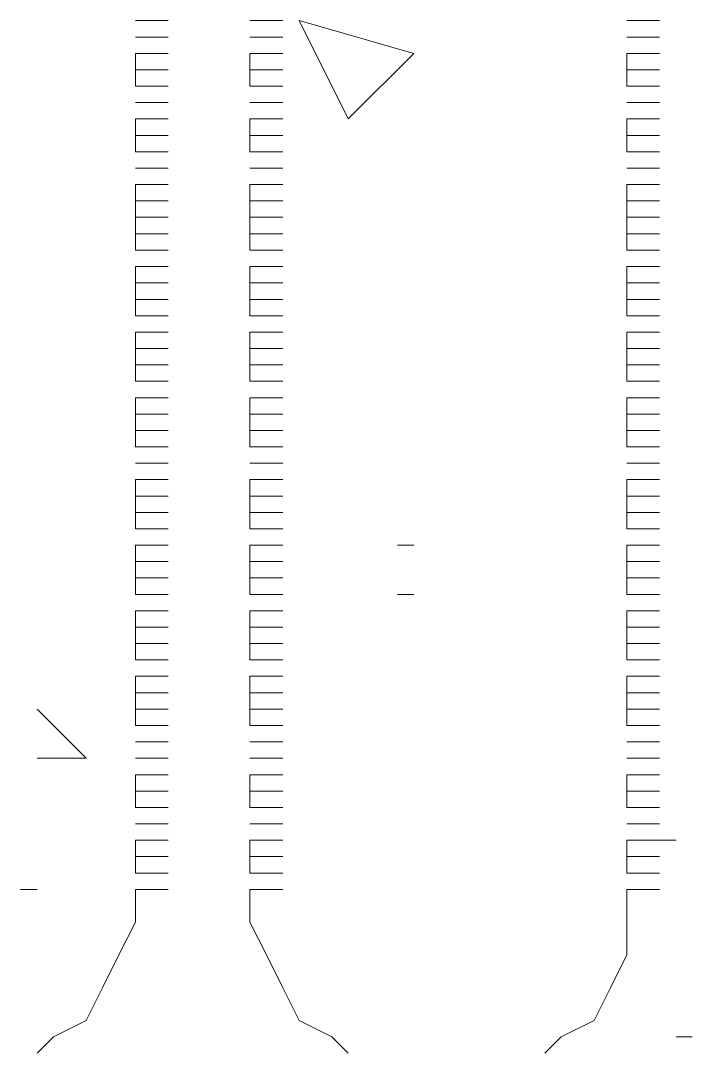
# Model space of a CAD drawing. Header units: inches. Extents: x 0.2 to 10.8, y 0.5 to 8.
# Drawn here: x 9.22 to 9.2883, y 4.5217 to 4.6267 of the extents above; entities that cross this region are included whole.
import ezdxf

# ---------------------------------------------------------------- set-up
doc = ezdxf.new("R2010")
doc.units = ezdxf.units.IN
doc.header["$MEASUREMENT"] = 0
doc.layers.add('PDF_Geometry', color=7, linetype='Continuous')

msp = doc.modelspace()

# ---------------------------------------------------------------- linework, layer by layer
at = {"layer": 'PDF_Geometry', "lineweight": 9}
for points in [[(9.23167, 4.62667), (9.23333, 4.62667)], [(9.23167, 4.62667), (9.23333, 4.62667)], [(9.23167, 4.62667), (9.23333, 4.62667)], [(9.23333, 4.62667), (9.235, 4.62667)], [(9.23333, 4.62667), (9.235, 4.62667)], [(9.23333, 4.62667), (9.235, 4.62667)], [(9.24333, 4.62667), (9.245, 4.62667)], [(9.24333, 4.62667), (9.245, 4.62667)], [(9.24333, 4.62667), (9.245, 4.62667)], [(9.245, 4.62667), (9.24667, 4.62667)], [(9.245, 4.62667), (9.24667, 4.62667)], [(9.245, 4.62667), (9.24667, 4.62667)], [(9.28167, 4.62667), (9.28333, 4.62667)], [(9.28167, 4.62667), (9.28333, 4.62667)], [(9.28167, 4.62667), (9.28333, 4.62667)], [(9.28333, 4.62667), (9.285, 4.62667)], [(9.28333, 4.62667), (9.285, 4.62667)], [(9.28333, 4.62667), (9.285, 4.62667)], [(9.23167, 4.625), (9.23333, 4.625)], [(9.23167, 4.625), (9.23333, 4.625)], [(9.23167, 4.625), (9.23333, 4.625)], [(9.23333, 4.625), (9.235, 4.625)], [(9.23333, 4.625), (9.235, 4.625)], [(9.23333, 4.625), (9.235, 4.625)], [(9.24333, 4.625), (9.245, 4.625)], [(9.24333, 4.625), (9.245, 4.625)], [(9.24333, 4.625), (9.245, 4.625)], [(9.245, 4.625), (9.24667, 4.625)], [(9.245, 4.625), (9.24667, 4.625)], [(9.245, 4.625), (9.24667, 4.625)], [(9.28167, 4.625), (9.28333, 4.625)], [(9.28167, 4.625), (9.28333, 4.625)], [(9.28167, 4.625), (9.28333, 4.625)], [(9.28333, 4.625), (9.285, 4.625)], [(9.28333, 4.625), (9.285, 4.625)], [(9.28333, 4.625), (9.285, 4.625)], [(9.23167, 4.62333), (9.23333, 4.62333)], [(9.23167, 4.62333), (9.23167, 4.62167)], [(9.23167, 4.62333), (9.23333, 4.62333)], [(9.23333, 4.62333), (9.235, 4.62333)], [(9.23333, 4.62333), (9.235, 4.62333)], [(9.24333, 4.62333), (9.245, 4.62333)], [(9.24333, 4.62333), (9.24333, 4.62167)], [(9.24333, 4.62333), (9.245, 4.62333)], [(9.245, 4.62333), (9.24667, 4.62333)], [(9.245, 4.62333), (9.24667, 4.62333)], [(9.28167, 4.62333), (9.28333, 4.62333)], [(9.28167, 4.62333), (9.28167, 4.62167)], [(9.28167, 4.62333), (9.28333, 4.62333)], [(9.28333, 4.62333), (9.285, 4.62333)], [(9.28333, 4.62333), (9.285, 4.62333)], [(9.23167, 4.62167), (9.23333, 4.62167)], [(9.23167, 4.62167), (9.23167, 4.62)], [(9.23167, 4.62167), (9.23333, 4.62167)], [(9.23333, 4.62167), (9.235, 4.62167)], [(9.23333, 4.62167), (9.235, 4.62167)], [(9.24333, 4.62167), (9.245, 4.62167)], [(9.24333, 4.62167), (9.24333, 4.62)], [(9.24333, 4.62167), (9.245, 4.62167)], [(9.245, 4.62167), (9.24667, 4.62167)], [(9.245, 4.62167), (9.24667, 4.62167)], [(9.28167, 4.62167), (9.28333, 4.62167)], [(9.28167, 4.62167), (9.28167, 4.62)], [(9.28167, 4.62167), (9.28333, 4.62167)], [(9.28333, 4.62167), (9.285, 4.62167)], [(9.28333, 4.62167), (9.285, 4.62167)], [(9.23167, 4.62), (9.23333, 4.62)], [(9.23167, 4.62), (9.23333, 4.62)], [(9.23167, 4.62), (9.23333, 4.62)], [(9.23333, 4.62), (9.235, 4.62)], [(9.23333, 4.62), (9.235, 4.62)], [(9.23333, 4.62), (9.235, 4.62)], [(9.24333, 4.62), (9.245, 4.62)], [(9.24333, 4.62), (9.245, 4.62)], [(9.24333, 4.62), (9.245, 4.62)], [(9.245, 4.62), (9.24667, 4.62)], [(9.245, 4.62), (9.24667, 4.62)], [(9.245, 4.62), (9.24667, 4.62)], [(9.28167, 4.62), (9.28333, 4.62)], [(9.28167, 4.62), (9.28333, 4.62)], [(9.28167, 4.62), (9.28333, 4.62)], [(9.28333, 4.62), (9.285, 4.62)], [(9.28333, 4.62), (9.285, 4.62)], [(9.28333, 4.62), (9.285, 4.62)], [(9.23167, 4.61833), (9.23333, 4.61833)], [(9.23167, 4.61833), (9.23333, 4.61833)], [(9.23167, 4.61833), (9.23333, 4.61833)], [(9.23333, 4.61833), (9.235, 4.61833)], [(9.23333, 4.61833), (9.235, 4.61833)], [(9.23333, 4.61833), (9.235, 4.61833)], [(9.24333, 4.61833), (9.245, 4.61833)], [(9.24333, 4.61833), (9.245, 4.61833)], [(9.24333, 4.61833), (9.245, 4.61833)], [(9.245, 4.61833), (9.24667, 4.61833)], [(9.245, 4.61833), (9.24667, 4.61833)], [(9.245, 4.61833), (9.24667, 4.61833)], [(9.28167, 4.61833), (9.28333, 4.61833)], [(9.28167, 4.61833), (9.28333, 4.61833)], [(9.28167, 4.61833), (9.28333, 4.61833)], [(9.28333, 4.61833), (9.285, 4.61833)], [(9.28333, 4.61833), (9.285, 4.61833)], [(9.28333, 4.61833), (9.285, 4.61833)], [(9.23167, 4.61667), (9.23333, 4.61667)], [(9.23167, 4.61667), (9.23167, 4.615)], [(9.23167, 4.61667), (9.23333, 4.61667)], [(9.23333, 4.61667), (9.235, 4.61667)], [(9.23333, 4.61667), (9.235, 4.61667)], [(9.24333, 4.61667), (9.245, 4.61667)], [(9.24333, 4.61667), (9.24333, 4.615)], [(9.24333, 4.61667), (9.245, 4.61667)], [(9.245, 4.61667), (9.24667, 4.61667)], [(9.245, 4.61667), (9.24667, 4.61667)], [(9.28167, 4.61667), (9.28333, 4.61667)], [(9.28167, 4.61667), (9.28167, 4.615)], [(9.28167, 4.61667), (9.28333, 4.61667)], [(9.28333, 4.61667), (9.285, 4.61667)], [(9.28333, 4.61667), (9.285, 4.61667)], [(9.23167, 4.615), (9.23333, 4.615)], [(9.23167, 4.615), (9.23167, 4.61333)], [(9.23167, 4.615), (9.23333, 4.615)], [(9.23333, 4.615), (9.235, 4.615)], [(9.23333, 4.615), (9.235, 4.615)], [(9.24333, 4.615), (9.245, 4.615)], [(9.24333, 4.615), (9.24333, 4.61333)], [(9.24333, 4.615), (9.245, 4.615)], [(9.245, 4.615), (9.24667, 4.615)], [(9.245, 4.615), (9.24667, 4.615)], [(9.28167, 4.615), (9.28333, 4.615)], [(9.28167, 4.615), (9.28167, 4.61333)], [(9.28167, 4.615), (9.28333, 4.615)], [(9.28333, 4.615), (9.285, 4.615)], [(9.28333, 4.615), (9.285, 4.615)], [(9.23167, 4.61333), (9.23333, 4.61333)], [(9.23167, 4.61333), (9.23333, 4.61333)], [(9.23167, 4.61333), (9.23333, 4.61333)], [(9.23333, 4.61333), (9.235, 4.61333)], [(9.23333, 4.61333), (9.235, 4.61333)], [(9.23333, 4.61333), (9.235, 4.61333)], [(9.24333, 4.61333), (9.245, 4.61333)], [(9.24333, 4.61333), (9.245, 4.61333)], [(9.24333, 4.61333), (9.245, 4.61333)], [(9.245, 4.61333), (9.24667, 4.61333)], [(9.245, 4.61333), (9.24667, 4.61333)], [(9.245, 4.61333), (9.24667, 4.61333)], [(9.28167, 4.61333), (9.28333, 4.61333)], [(9.28167, 4.61333), (9.28333, 4.61333)], [(9.28167, 4.61333), (9.28333, 4.61333)], [(9.28333, 4.61333), (9.285, 4.61333)], [(9.28333, 4.61333), (9.285, 4.61333)], [(9.28333, 4.61333), (9.285, 4.61333)], [(9.23167, 4.61167), (9.23333, 4.61167)], [(9.23167, 4.61167), (9.23333, 4.61167)], [(9.23167, 4.61167), (9.23333, 4.61167)], [(9.23333, 4.61167), (9.235, 4.61167)], [(9.23333, 4.61167), (9.235, 4.61167)], [(9.23333, 4.61167), (9.235, 4.61167)], [(9.24333, 4.61167), (9.245, 4.61167)], [(9.24333, 4.61167), (9.245, 4.61167)], [(9.24333, 4.61167), (9.245, 4.61167)], [(9.245, 4.61167), (9.24667, 4.61167)], [(9.245, 4.61167), (9.24667, 4.61167)], [(9.245, 4.61167), (9.24667, 4.61167)], [(9.28167, 4.61167), (9.28333, 4.61167)], [(9.28167, 4.61167), (9.28333, 4.61167)], [(9.28167, 4.61167), (9.28333, 4.61167)], [(9.28333, 4.61167), (9.285, 4.61167)], [(9.28333, 4.61167), (9.285, 4.61167)], [(9.28333, 4.61167), (9.285, 4.61167)], [(9.23167, 4.61), (9.23333, 4.61)], [(9.23167, 4.61), (9.23167, 4.60833)], [(9.23167, 4.61), (9.23333, 4.61)], [(9.23333, 4.61), (9.235, 4.61)], [(9.23333, 4.61), (9.235, 4.61)], [(9.24333, 4.61), (9.245, 4.61)], [(9.24333, 4.61), (9.24333, 4.60833)], [(9.24333, 4.61), (9.245, 4.61)], [(9.245, 4.61), (9.24667, 4.61)], [(9.245, 4.61), (9.24667, 4.61)], [(9.28167, 4.61), (9.28333, 4.61)], [(9.28167, 4.61), (9.28167, 4.60833)], [(9.28167, 4.61), (9.28333, 4.61)], [(9.28333, 4.61), (9.285, 4.61)], [(9.28333, 4.61), (9.285, 4.61)], [(9.23167, 4.60833), (9.23333, 4.60833)], [(9.23167, 4.60833), (9.23167, 4.60667)], [(9.23167, 4.60833), (9.23333, 4.60833)], [(9.23333, 4.60833), (9.235, 4.60833)], [(9.23333, 4.60833), (9.235, 4.60833)], [(9.24333, 4.60833), (9.245, 4.60833)], [(9.24333, 4.60833), (9.24333, 4.60667)], [(9.24333, 4.60833), (9.245, 4.60833)], [(9.245, 4.60833), (9.24667, 4.60833)], [(9.245, 4.60833), (9.24667, 4.60833)], [(9.28167, 4.60833), (9.28333, 4.60833)], [(9.28167, 4.60833), (9.28167, 4.60667)], [(9.28167, 4.60833), (9.28333, 4.60833)], [(9.28333, 4.60833), (9.285, 4.60833)], [(9.28333, 4.60833), (9.285, 4.60833)], [(9.23167, 4.60667), (9.23333, 4.60667)], [(9.23167, 4.60667), (9.23167, 4.605)], [(9.23167, 4.60667), (9.23333, 4.60667)], [(9.23333, 4.60667), (9.235, 4.60667)], [(9.23333, 4.60667), (9.235, 4.60667)], [(9.24333, 4.60667), (9.245, 4.60667)], [(9.24333, 4.60667), (9.24333, 4.605)], [(9.24333, 4.60667), (9.245, 4.60667)], [(9.245, 4.60667), (9.24667, 4.60667)], [(9.245, 4.60667), (9.24667, 4.60667)], [(9.28167, 4.60667), (9.28333, 4.60667)], [(9.28167, 4.60667), (9.28167, 4.605)], [(9.28167, 4.60667), (9.28333, 4.60667)], [(9.28333, 4.60667), (9.285, 4.60667)], [(9.28333, 4.60667), (9.285, 4.60667)], [(9.23167, 4.605), (9.23333, 4.605)], [(9.23167, 4.605), (9.23167, 4.60333)], [(9.23167, 4.605), (9.23333, 4.605)], [(9.23333, 4.605), (9.235, 4.605)], [(9.23333, 4.605), (9.235, 4.605)], [(9.24333, 4.605), (9.245, 4.605)], [(9.24333, 4.605), (9.24333, 4.60333)], [(9.24333, 4.605), (9.245, 4.605)], [(9.245, 4.605), (9.24667, 4.605)], [(9.245, 4.605), (9.24667, 4.605)], [(9.28167, 4.605), (9.28333, 4.605)], [(9.28167, 4.605), (9.28167, 4.60333)], [(9.28167, 4.605), (9.28333, 4.605)], [(9.28333, 4.605), (9.285, 4.605)], [(9.28333, 4.605), (9.285, 4.605)], [(9.23167, 4.60333), (9.23333, 4.60333)], [(9.23167, 4.60333), (9.23333, 4.60333)], [(9.23333, 4.60333), (9.235, 4.60333)], [(9.23333, 4.60333), (9.235, 4.60333)], [(9.24333, 4.60333), (9.245, 4.60333)], [(9.24333, 4.60333), (9.245, 4.60333)], [(9.245, 4.60333), (9.24667, 4.60333)], [(9.245, 4.60333), (9.24667, 4.60333)], [(9.28167, 4.60333), (9.28333, 4.60333)], [(9.28167, 4.60333), (9.28333, 4.60333)], [(9.28333, 4.60333), (9.285, 4.60333)], [(9.28333, 4.60333), (9.285, 4.60333)], [(9.23167, 4.60167), (9.23333, 4.60167)], [(9.23167, 4.60167), (9.23167, 4.6)], [(9.23167, 4.60167), (9.23333, 4.60167)], [(9.23333, 4.60167), (9.235, 4.60167)], [(9.23333, 4.60167), (9.235, 4.60167)], [(9.24333, 4.60167), (9.245, 4.60167)], [(9.24333, 4.60167), (9.24333, 4.6)], [(9.24333, 4.60167), (9.245, 4.60167)], [(9.245, 4.60167), (9.24667, 4.60167)], [(9.245, 4.60167), (9.24667, 4.60167)], [(9.28167, 4.60167), (9.28333, 4.60167)], [(9.28167, 4.60167), (9.28167, 4.6)], [(9.28167, 4.60167), (9.28333, 4.60167)], [(9.28333, 4.60167), (9.285, 4.60167)], [(9.28333, 4.60167), (9.285, 4.60167)], [(9.23167, 4.6), (9.23333, 4.6)], [(9.23167, 4.6), (9.23167, 4.59833)], [(9.23167, 4.6), (9.23333, 4.6)], [(9.23333, 4.6), (9.235, 4.6)], [(9.23333, 4.6), (9.235, 4.6)], [(9.24333, 4.6), (9.245, 4.6)], [(9.24333, 4.6), (9.24333, 4.59833)], [(9.24333, 4.6), (9.245, 4.6)], [(9.245, 4.6), (9.24667, 4.6)], [(9.245, 4.6), (9.24667, 4.6)], [(9.28167, 4.6), (9.28333, 4.6)], [(9.28167, 4.6), (9.28167, 4.59833)], [(9.28167, 4.6), (9.28333, 4.6)], [(9.28333, 4.6), (9.285, 4.6)], [(9.28333, 4.6), (9.285, 4.6)], [(9.23167, 4.59833), (9.23333, 4.59833)], [(9.23167, 4.59833), (9.23167, 4.59667)], [(9.23167, 4.59833), (9.23333, 4.59833)], [(9.23333, 4.59833), (9.235, 4.59833)], [(9.23333, 4.59833), (9.235, 4.59833)], [(9.24333, 4.59833), (9.245, 4.59833)], [(9.24333, 4.59833), (9.24333, 4.59667)], [(9.24333, 4.59833), (9.245, 4.59833)], [(9.245, 4.59833), (9.24667, 4.59833)], [(9.245, 4.59833), (9.24667, 4.59833)], [(9.28167, 4.59833), (9.28333, 4.59833)], [(9.28167, 4.59833), (9.28167, 4.59667)], [(9.28167, 4.59833), (9.28333, 4.59833)], [(9.28333, 4.59833), (9.285, 4.59833)], [(9.28333, 4.59833), (9.285, 4.59833)], [(9.23167, 4.59667), (9.23333, 4.59667)], [(9.23167, 4.59667), (9.23333, 4.59667)], [(9.23333, 4.59667), (9.235, 4.59667)], [(9.23333, 4.59667), (9.235, 4.59667)], [(9.24333, 4.59667), (9.245, 4.59667)], [(9.24333, 4.59667), (9.245, 4.59667)], [(9.245, 4.59667), (9.24667, 4.59667)], [(9.245, 4.59667), (9.24667, 4.59667)], [(9.28167, 4.59667), (9.28333, 4.59667)], [(9.28167, 4.59667), (9.28333, 4.59667)], [(9.28333, 4.59667), (9.285, 4.59667)], [(9.28333, 4.59667), (9.285, 4.59667)], [(9.23167, 4.595), (9.23333, 4.595)], [(9.23167, 4.595), (9.23167, 4.59333)], [(9.23167, 4.595), (9.23333, 4.595)], [(9.23333, 4.595), (9.235, 4.595)], [(9.23333, 4.595), (9.235, 4.595)], [(9.24333, 4.595), (9.245, 4.595)], [(9.24333, 4.595), (9.24333, 4.59333)], [(9.24333, 4.595), (9.245, 4.595)], [(9.245, 4.595), (9.24667, 4.595)], [(9.245, 4.595), (9.24667, 4.595)], [(9.28167, 4.595), (9.28333, 4.595)], [(9.28167, 4.595), (9.28167, 4.59333)], [(9.28167, 4.595), (9.28333, 4.595)], [(9.28333, 4.595), (9.285, 4.595)], [(9.28333, 4.595), (9.285, 4.595)], [(9.23167, 4.59333), (9.23333, 4.59333)], [(9.23167, 4.59333), (9.23167, 4.59167)], [(9.23167, 4.59333), (9.23333, 4.59333)], [(9.23333, 4.59333), (9.235, 4.59333)], [(9.23333, 4.59333), (9.235, 4.59333)], [(9.24333, 4.59333), (9.245, 4.59333)], [(9.24333, 4.59333), (9.24333, 4.59167)], [(9.24333, 4.59333), (9.245, 4.59333)], [(9.245, 4.59333), (9.24667, 4.59333)], [(9.245, 4.59333), (9.24667, 4.59333)], [(9.28167, 4.59333), (9.28333, 4.59333)], [(9.28167, 4.59333), (9.28167, 4.59167)], [(9.28167, 4.59333), (9.28333, 4.59333)], [(9.28333, 4.59333), (9.285, 4.59333)], [(9.28333, 4.59333), (9.285, 4.59333)], [(9.23167, 4.59167), (9.23333, 4.59167)], [(9.23167, 4.59167), (9.23167, 4.59)], [(9.23167, 4.59167), (9.23333, 4.59167)], [(9.23333, 4.59167), (9.235, 4.59167)], [(9.23333, 4.59167), (9.235, 4.59167)], [(9.24333, 4.59167), (9.245, 4.59167)], [(9.24333, 4.59167), (9.24333, 4.59)], [(9.24333, 4.59167), (9.245, 4.59167)], [(9.245, 4.59167), (9.24667, 4.59167)], [(9.245, 4.59167), (9.24667, 4.59167)], [(9.28167, 4.59167), (9.28333, 4.59167)], [(9.28167, 4.59167), (9.28167, 4.59)], [(9.28167, 4.59167), (9.28333, 4.59167)], [(9.28333, 4.59167), (9.285, 4.59167)], [(9.28333, 4.59167), (9.285, 4.59167)], [(9.23167, 4.59), (9.23333, 4.59)], [(9.23167, 4.59), (9.23333, 4.59)], [(9.23333, 4.59), (9.235, 4.59)], [(9.23333, 4.59), (9.235, 4.59)], [(9.24333, 4.59), (9.245, 4.59)], [(9.24333, 4.59), (9.245, 4.59)], [(9.245, 4.59), (9.24667, 4.59)], [(9.245, 4.59), (9.24667, 4.59)], [(9.28167, 4.59), (9.28333, 4.59)], [(9.28167, 4.59), (9.28333, 4.59)], [(9.28333, 4.59), (9.285, 4.59)], [(9.28333, 4.59), (9.285, 4.59)], [(9.23167, 4.58833), (9.23333, 4.58833)], [(9.23167, 4.58833), (9.23167, 4.58667)], [(9.23167, 4.58833), (9.23333, 4.58833)], [(9.23333, 4.58833), (9.235, 4.58833)], [(9.23333, 4.58833), (9.235, 4.58833)], [(9.24333, 4.58833), (9.245, 4.58833)], [(9.24333, 4.58833), (9.24333, 4.58667)], [(9.24333, 4.58833), (9.245, 4.58833)], [(9.245, 4.58833), (9.24667, 4.58833)], [(9.245, 4.58833), (9.24667, 4.58833)], [(9.28167, 4.58833), (9.28333, 4.58833)], [(9.28167, 4.58833), (9.28167, 4.58667)], [(9.28167, 4.58833), (9.28333, 4.58833)], [(9.28333, 4.58833), (9.285, 4.58833)], [(9.28333, 4.58833), (9.285, 4.58833)], [(9.23167, 4.58667), (9.23333, 4.58667)], [(9.23167, 4.58667), (9.23167, 4.585)], [(9.23167, 4.58667), (9.23333, 4.58667)], [(9.23333, 4.58667), (9.235, 4.58667)], [(9.23333, 4.58667), (9.235, 4.58667)], [(9.24333, 4.58667), (9.245, 4.58667)], [(9.24333, 4.58667), (9.24333, 4.585)], [(9.24333, 4.58667), (9.245, 4.58667)], [(9.245, 4.58667), (9.24667, 4.58667)], [(9.245, 4.58667), (9.24667, 4.58667)], [(9.28167, 4.58667), (9.28333, 4.58667)], [(9.28167, 4.58667), (9.28167, 4.585)], [(9.28167, 4.58667), (9.28333, 4.58667)], [(9.28333, 4.58667), (9.285, 4.58667)], [(9.28333, 4.58667), (9.285, 4.58667)], [(9.23167, 4.585), (9.23333, 4.585)], [(9.23167, 4.585), (9.23167, 4.58333)], [(9.23167, 4.585), (9.23333, 4.585)], [(9.23333, 4.585), (9.235, 4.585)], [(9.23333, 4.585), (9.235, 4.585)], [(9.24333, 4.585), (9.245, 4.585)], [(9.24333, 4.585), (9.24333, 4.58333)], [(9.24333, 4.585), (9.245, 4.585)], [(9.245, 4.585), (9.24667, 4.585)], [(9.245, 4.585), (9.24667, 4.585)], [(9.28167, 4.585), (9.28333, 4.585)], [(9.28167, 4.585), (9.28167, 4.58333)], [(9.28167, 4.585), (9.28333, 4.585)], [(9.28333, 4.585), (9.285, 4.585)], [(9.28333, 4.585), (9.285, 4.585)], [(9.23167, 4.58333), (9.23333, 4.58333)], [(9.23167, 4.58333), (9.23333, 4.58333)], [(9.23167, 4.58333), (9.23333, 4.58333)], [(9.23333, 4.58333), (9.235, 4.58333)], [(9.23333, 4.58333), (9.235, 4.58333)], [(9.23333, 4.58333), (9.235, 4.58333)], [(9.24333, 4.58333), (9.245, 4.58333)], [(9.24333, 4.58333), (9.245, 4.58333)], [(9.24333, 4.58333), (9.245, 4.58333)], [(9.245, 4.58333), (9.24667, 4.58333)], [(9.245, 4.58333), (9.24667, 4.58333)], [(9.245, 4.58333), (9.24667, 4.58333)], [(9.28167, 4.58333), (9.28333, 4.58333)], [(9.28167, 4.58333), (9.28333, 4.58333)], [(9.28167, 4.58333), (9.28333, 4.58333)], [(9.28333, 4.58333), (9.285, 4.58333)], [(9.28333, 4.58333), (9.285, 4.58333)], [(9.28333, 4.58333), (9.285, 4.58333)], [(9.23167, 4.58167), (9.23333, 4.58167)], [(9.23167, 4.58167), (9.23333, 4.58167)], [(9.23167, 4.58167), (9.23333, 4.58167)], [(9.23333, 4.58167), (9.235, 4.58167)], [(9.23333, 4.58167), (9.235, 4.58167)], [(9.23333, 4.58167), (9.235, 4.58167)], [(9.24333, 4.58167), (9.245, 4.58167)], [(9.24333, 4.58167), (9.245, 4.58167)], [(9.24333, 4.58167), (9.245, 4.58167)], [(9.245, 4.58167), (9.24667, 4.58167)], [(9.245, 4.58167), (9.24667, 4.58167)], [(9.245, 4.58167), (9.24667, 4.58167)], [(9.28167, 4.58167), (9.28333, 4.58167)], [(9.28167, 4.58167), (9.28333, 4.58167)], [(9.28167, 4.58167), (9.28333, 4.58167)], [(9.28333, 4.58167), (9.285, 4.58167)], [(9.28333, 4.58167), (9.285, 4.58167)], [(9.28333, 4.58167), (9.285, 4.58167)], [(9.23167, 4.58), (9.23333, 4.58)], [(9.23167, 4.58), (9.23167, 4.57833)], [(9.23167, 4.58), (9.23333, 4.58)], [(9.23333, 4.58), (9.235, 4.58)], [(9.23333, 4.58), (9.235, 4.58)], [(9.24333, 4.58), (9.245, 4.58)], [(9.24333, 4.58), (9.24333, 4.57833)], [(9.24333, 4.58), (9.245, 4.58)], [(9.245, 4.58), (9.24667, 4.58)], [(9.245, 4.58), (9.24667, 4.58)], [(9.28167, 4.58), (9.28333, 4.58)], [(9.28167, 4.58), (9.28167, 4.57833)], [(9.28167, 4.58), (9.28333, 4.58)], [(9.28333, 4.58), (9.285, 4.58)], [(9.28333, 4.58), (9.285, 4.58)], [(9.23167, 4.57833), (9.23333, 4.57833)], [(9.23167, 4.57833), (9.23167, 4.57667)], [(9.23167, 4.57833), (9.23333, 4.57833)], [(9.23333, 4.57833), (9.235, 4.57833)], [(9.23333, 4.57833), (9.235, 4.57833)], [(9.24333, 4.57833), (9.245, 4.57833)], [(9.24333, 4.57833), (9.24333, 4.57667)], [(9.24333, 4.57833), (9.245, 4.57833)], [(9.245, 4.57833), (9.24667, 4.57833)], [(9.245, 4.57833), (9.24667, 4.57833)], [(9.28167, 4.57833), (9.28333, 4.57833)], [(9.28167, 4.57833), (9.28167, 4.57667)], [(9.28167, 4.57833), (9.28333, 4.57833)], [(9.28333, 4.57833), (9.285, 4.57833)], [(9.28333, 4.57833), (9.285, 4.57833)], [(9.23167, 4.57667), (9.23333, 4.57667)], [(9.23167, 4.57667), (9.23167, 4.575)], [(9.23167, 4.57667), (9.23333, 4.57667)], [(9.23333, 4.57667), (9.235, 4.57667)], [(9.23333, 4.57667), (9.235, 4.57667)], [(9.24333, 4.57667), (9.245, 4.57667)], [(9.24333, 4.57667), (9.24333, 4.575)], [(9.24333, 4.57667), (9.245, 4.57667)], [(9.245, 4.57667), (9.24667, 4.57667)], [(9.245, 4.57667), (9.24667, 4.57667)], [(9.28167, 4.57667), (9.28333, 4.57667)], [(9.28167, 4.57667), (9.28167, 4.575)], [(9.28167, 4.57667), (9.28333, 4.57667)], [(9.28333, 4.57667), (9.285, 4.57667)], [(9.28333, 4.57667), (9.285, 4.57667)], [(9.23167, 4.575), (9.23333, 4.575)], [(9.23167, 4.575), (9.23333, 4.575)], [(9.23333, 4.575), (9.235, 4.575)], [(9.23333, 4.575), (9.235, 4.575)], [(9.24333, 4.575), (9.245, 4.575)], [(9.24333, 4.575), (9.245, 4.575)], [(9.245, 4.575), (9.24667, 4.575)], [(9.245, 4.575), (9.24667, 4.575)], [(9.28167, 4.575), (9.28333, 4.575)], [(9.28167, 4.575), (9.28333, 4.575)], [(9.28333, 4.575), (9.285, 4.575)], [(9.28333, 4.575), (9.285, 4.575)], [(9.23167, 4.57333), (9.23333, 4.57333)], [(9.23167, 4.57333), (9.23167, 4.57167)], [(9.23167, 4.57333), (9.23333, 4.57333)], [(9.23333, 4.57333), (9.235, 4.57333)], [(9.23333, 4.57333), (9.235, 4.57333)], [(9.24333, 4.57333), (9.245, 4.57333)], [(9.24333, 4.57333), (9.24333, 4.57167)], [(9.24333, 4.57333), (9.245, 4.57333)], [(9.245, 4.57333), (9.24667, 4.57333)], [(9.245, 4.57333), (9.24667, 4.57333)], [(9.28167, 4.57333), (9.28333, 4.57333)], [(9.28167, 4.57333), (9.28167, 4.57167)], [(9.28167, 4.57333), (9.28333, 4.57333)], [(9.28333, 4.57333), (9.285, 4.57333)], [(9.28333, 4.57333), (9.285, 4.57333)], [(9.23167, 4.57167), (9.23333, 4.57167)], [(9.23167, 4.57167), (9.23167, 4.57)], [(9.23167, 4.57167), (9.23333, 4.57167)], [(9.23333, 4.57167), (9.235, 4.57167)], [(9.23333, 4.57167), (9.235, 4.57167)], [(9.24333, 4.57167), (9.245, 4.57167)], [(9.24333, 4.57167), (9.24333, 4.57)], [(9.24333, 4.57167), (9.245, 4.57167)], [(9.245, 4.57167), (9.24667, 4.57167)], [(9.245, 4.57167), (9.24667, 4.57167)], [(9.28167, 4.57167), (9.28333, 4.57167)], [(9.28167, 4.57167), (9.28167, 4.57)], [(9.28167, 4.57167), (9.28333, 4.57167)], [(9.28333, 4.57167), (9.285, 4.57167)], [(9.28333, 4.57167), (9.285, 4.57167)], [(9.23167, 4.57), (9.23333, 4.57)], [(9.23167, 4.57), (9.23167, 4.56833)], [(9.23167, 4.57), (9.23333, 4.57)], [(9.23333, 4.57), (9.235, 4.57)], [(9.23333, 4.57), (9.235, 4.57)], [(9.24333, 4.57), (9.245, 4.57)], [(9.24333, 4.57), (9.24333, 4.56833)], [(9.24333, 4.57), (9.245, 4.57)], [(9.245, 4.57), (9.24667, 4.57)], [(9.245, 4.57), (9.24667, 4.57)], [(9.28167, 4.57), (9.28333, 4.57)], [(9.28167, 4.57), (9.28167, 4.56833)], [(9.28167, 4.57), (9.28333, 4.57)], [(9.28333, 4.57), (9.285, 4.57)], [(9.28333, 4.57), (9.285, 4.57)], [(9.23167, 4.56833), (9.23333, 4.56833)], [(9.23167, 4.56833), (9.23333, 4.56833)], [(9.23333, 4.56833), (9.235, 4.56833)], [(9.23333, 4.56833), (9.235, 4.56833)], [(9.24333, 4.56833), (9.245, 4.56833)], [(9.24333, 4.56833), (9.245, 4.56833)], [(9.245, 4.56833), (9.24667, 4.56833)], [(9.245, 4.56833), (9.24667, 4.56833)], [(9.28167, 4.56833), (9.28333, 4.56833)], [(9.28167, 4.56833), (9.28333, 4.56833)], [(9.28333, 4.56833), (9.285, 4.56833)], [(9.28333, 4.56833), (9.285, 4.56833)], [(9.23167, 4.56667), (9.23333, 4.56667)], [(9.23167, 4.56667), (9.23167, 4.565)], [(9.23167, 4.56667), (9.23333, 4.56667)], [(9.23333, 4.56667), (9.235, 4.56667)], [(9.23333, 4.56667), (9.235, 4.56667)], [(9.24333, 4.56667), (9.245, 4.56667)], [(9.24333, 4.56667), (9.24333, 4.565)], [(9.24333, 4.56667), (9.245, 4.56667)], [(9.245, 4.56667), (9.24667, 4.56667)], [(9.245, 4.56667), (9.24667, 4.56667)], [(9.28167, 4.56667), (9.28333, 4.56667)], [(9.28167, 4.56667), (9.28167, 4.565)], [(9.28167, 4.56667), (9.28333, 4.56667)], [(9.28333, 4.56667), (9.285, 4.56667)], [(9.28333, 4.56667), (9.285, 4.56667)], [(9.23167, 4.565), (9.23333, 4.565)], [(9.23167, 4.565), (9.23167, 4.56333)], [(9.23167, 4.565), (9.23333, 4.565)], [(9.23333, 4.565), (9.235, 4.565)], [(9.23333, 4.565), (9.235, 4.565)], [(9.24333, 4.565), (9.245, 4.565)], [(9.24333, 4.565), (9.24333, 4.56333)], [(9.24333, 4.565), (9.245, 4.565)], [(9.245, 4.565), (9.24667, 4.565)], [(9.245, 4.565), (9.24667, 4.565)], [(9.28167, 4.565), (9.28333, 4.565)], [(9.28167, 4.565), (9.28167, 4.56333)], [(9.28167, 4.565), (9.28333, 4.565)], [(9.28333, 4.565), (9.285, 4.565)], [(9.28333, 4.565), (9.285, 4.565)], [(9.23167, 4.56333), (9.23333, 4.56333)], [(9.23167, 4.56333), (9.23167, 4.56167)], [(9.23167, 4.56333), (9.23333, 4.56333)], [(9.23333, 4.56333), (9.235, 4.56333)], [(9.23333, 4.56333), (9.235, 4.56333)], [(9.24333, 4.56333), (9.245, 4.56333)], [(9.24333, 4.56333), (9.24333, 4.56167)], [(9.24333, 4.56333), (9.245, 4.56333)], [(9.245, 4.56333), (9.24667, 4.56333)], [(9.245, 4.56333), (9.24667, 4.56333)], [(9.28167, 4.56333), (9.28333, 4.56333)], [(9.28167, 4.56333), (9.28167, 4.56167)], [(9.28167, 4.56333), (9.28333, 4.56333)], [(9.28333, 4.56333), (9.285, 4.56333)], [(9.28333, 4.56333), (9.285, 4.56333)], [(9.23167, 4.56167), (9.23333, 4.56167)], [(9.23167, 4.56167), (9.23333, 4.56167)], [(9.23333, 4.56167), (9.235, 4.56167)], [(9.23333, 4.56167), (9.235, 4.56167)], [(9.24333, 4.56167), (9.245, 4.56167)], [(9.24333, 4.56167), (9.245, 4.56167)], [(9.245, 4.56167), (9.24667, 4.56167)], [(9.245, 4.56167), (9.24667, 4.56167)], [(9.28167, 4.56167), (9.28333, 4.56167)], [(9.28167, 4.56167), (9.28333, 4.56167)], [(9.28333, 4.56167), (9.285, 4.56167)], [(9.28333, 4.56167), (9.285, 4.56167)], [(9.23167, 4.56), (9.23333, 4.56)], [(9.23167, 4.56), (9.23167, 4.55833)], [(9.23167, 4.56), (9.23333, 4.56)], [(9.23333, 4.56), (9.235, 4.56)], [(9.23333, 4.56), (9.235, 4.56)], [(9.24333, 4.56), (9.245, 4.56)], [(9.24333, 4.56), (9.24333, 4.55833)], [(9.24333, 4.56), (9.245, 4.56)], [(9.245, 4.56), (9.24667, 4.56)], [(9.245, 4.56), (9.24667, 4.56)], [(9.28167, 4.56), (9.28333, 4.56)], [(9.28167, 4.56), (9.28167, 4.55833)], [(9.28167, 4.56), (9.28333, 4.56)], [(9.28333, 4.56), (9.285, 4.56)], [(9.28333, 4.56), (9.285, 4.56)], [(9.23167, 4.55833), (9.23333, 4.55833)], [(9.23167, 4.55833), (9.23167, 4.55667)], [(9.23167, 4.55833), (9.23333, 4.55833)], [(9.23333, 4.55833), (9.235, 4.55833)], [(9.23333, 4.55833), (9.235, 4.55833)], [(9.24333, 4.55833), (9.245, 4.55833)], [(9.24333, 4.55833), (9.24333, 4.55667)], [(9.24333, 4.55833), (9.245, 4.55833)], [(9.245, 4.55833), (9.24667, 4.55833)], [(9.245, 4.55833), (9.24667, 4.55833)], [(9.28167, 4.55833), (9.28333, 4.55833)], [(9.28167, 4.55833), (9.28167, 4.55667)], [(9.28167, 4.55833), (9.28333, 4.55833)], [(9.28333, 4.55833), (9.285, 4.55833)], [(9.28333, 4.55833), (9.285, 4.55833)], [(9.23167, 4.55667), (9.23333, 4.55667)], [(9.23167, 4.55667), (9.23167, 4.555)], [(9.23167, 4.55667), (9.23333, 4.55667)], [(9.23333, 4.55667), (9.235, 4.55667)], [(9.23333, 4.55667), (9.235, 4.55667)], [(9.24333, 4.55667), (9.245, 4.55667)], [(9.24333, 4.55667), (9.24333, 4.555)], [(9.24333, 4.55667), (9.245, 4.55667)], [(9.245, 4.55667), (9.24667, 4.55667)], [(9.245, 4.55667), (9.24667, 4.55667)], [(9.28167, 4.55667), (9.28333, 4.55667)], [(9.28167, 4.55667), (9.28167, 4.555)], [(9.28167, 4.55667), (9.28333, 4.55667)], [(9.28333, 4.55667), (9.285, 4.55667)], [(9.28333, 4.55667), (9.285, 4.55667)], [(9.23167, 4.555), (9.23333, 4.555)], [(9.23167, 4.555), (9.23333, 4.555)], [(9.23167, 4.555), (9.23333, 4.555)], [(9.23333, 4.555), (9.235, 4.555)], [(9.23333, 4.555), (9.235, 4.555)], [(9.23333, 4.555), (9.235, 4.555)], [(9.24333, 4.555), (9.245, 4.555)], [(9.24333, 4.555), (9.245, 4.555)], [(9.24333, 4.555), (9.245, 4.555)], [(9.245, 4.555), (9.24667, 4.555)], [(9.245, 4.555), (9.24667, 4.555)], [(9.245, 4.555), (9.24667, 4.555)], [(9.28167, 4.555), (9.28333, 4.555)], [(9.28167, 4.555), (9.28333, 4.555)], [(9.28167, 4.555), (9.28333, 4.555)], [(9.28333, 4.555), (9.285, 4.555)], [(9.28333, 4.555), (9.285, 4.555)], [(9.28333, 4.555), (9.285, 4.555)], [(9.23167, 4.55333), (9.23333, 4.55333)], [(9.23167, 4.55333), (9.23333, 4.55333)], [(9.23167, 4.55333), (9.23333, 4.55333)], [(9.23167, 4.55333), (9.23333, 4.55333)], [(9.23333, 4.55333), (9.235, 4.55333)], [(9.23333, 4.55333), (9.235, 4.55333)], [(9.23333, 4.55333), (9.235, 4.55333)], [(9.23333, 4.55333), (9.235, 4.55333)], [(9.24333, 4.55333), (9.245, 4.55333)], [(9.24333, 4.55333), (9.245, 4.55333)], [(9.24333, 4.55333), (9.245, 4.55333)], [(9.24333, 4.55333), (9.245, 4.55333)], [(9.245, 4.55333), (9.24667, 4.55333)], [(9.245, 4.55333), (9.24667, 4.55333)], [(9.245, 4.55333), (9.24667, 4.55333)], [(9.245, 4.55333), (9.24667, 4.55333)], [(9.28167, 4.55333), (9.28333, 4.55333)], [(9.28167, 4.55333), (9.28333, 4.55333)], [(9.28167, 4.55333), (9.28333, 4.55333)], [(9.28167, 4.55333), (9.28333, 4.55333)], [(9.28333, 4.55333), (9.285, 4.55333)], [(9.28333, 4.55333), (9.285, 4.55333)], [(9.28333, 4.55333), (9.285, 4.55333)], [(9.28333, 4.55333), (9.285, 4.55333)], [(9.23167, 4.55167), (9.23333, 4.55167)], [(9.23167, 4.55167), (9.23333, 4.55167)], [(9.23167, 4.55167), (9.23333, 4.55167)], [(9.23333, 4.55167), (9.235, 4.55167)], [(9.23333, 4.55167), (9.235, 4.55167)], [(9.23333, 4.55167), (9.235, 4.55167)], [(9.24333, 4.55167), (9.245, 4.55167)], [(9.24333, 4.55167), (9.245, 4.55167)], [(9.24333, 4.55167), (9.245, 4.55167)], [(9.245, 4.55167), (9.24667, 4.55167)], [(9.245, 4.55167), (9.24667, 4.55167)], [(9.245, 4.55167), (9.24667, 4.55167)], [(9.28167, 4.55167), (9.28333, 4.55167)], [(9.28167, 4.55167), (9.28333, 4.55167)], [(9.28167, 4.55167), (9.28333, 4.55167)], [(9.28333, 4.55167), (9.285, 4.55167)], [(9.28333, 4.55167), (9.285, 4.55167)], [(9.28333, 4.55167), (9.285, 4.55167)], [(9.23167, 4.55), (9.23333, 4.55)], [(9.23167, 4.55), (9.23167, 4.54833)], [(9.23167, 4.55), (9.23333, 4.55)], [(9.23333, 4.55), (9.235, 4.55)], [(9.23333, 4.55), (9.235, 4.55)], [(9.24333, 4.55), (9.245, 4.55)], [(9.24333, 4.55), (9.24333, 4.54833)], [(9.24333, 4.55), (9.245, 4.55)], [(9.245, 4.55), (9.24667, 4.55)], [(9.245, 4.55), (9.24667, 4.55)], [(9.28167, 4.55), (9.28333, 4.55)], [(9.28167, 4.55), (9.28167, 4.54833)], [(9.28167, 4.55), (9.28333, 4.55)], [(9.28333, 4.55), (9.285, 4.55)], [(9.28333, 4.55), (9.285, 4.55)], [(9.23167, 4.54833), (9.23333, 4.54833)], [(9.23167, 4.54833), (9.23167, 4.54667)], [(9.23167, 4.54833), (9.23333, 4.54833)], [(9.23333, 4.54833), (9.235, 4.54833)], [(9.23333, 4.54833), (9.235, 4.54833)], [(9.24333, 4.54833), (9.245, 4.54833)], [(9.24333, 4.54833), (9.24333, 4.54667)], [(9.24333, 4.54833), (9.245, 4.54833)], [(9.245, 4.54833), (9.24667, 4.54833)], [(9.245, 4.54833), (9.24667, 4.54833)], [(9.28167, 4.54833), (9.28333, 4.54833)], [(9.28167, 4.54833), (9.28167, 4.54667)], [(9.28167, 4.54833), (9.28333, 4.54833)], [(9.28333, 4.54833), (9.285, 4.54833)], [(9.28333, 4.54833), (9.285, 4.54833)], [(9.23167, 4.54667), (9.23333, 4.54667)], [(9.23167, 4.54667), (9.23333, 4.54667)], [(9.23167, 4.54667), (9.23333, 4.54667)], [(9.23333, 4.54667), (9.235, 4.54667)], [(9.23333, 4.54667), (9.235, 4.54667)], [(9.23333, 4.54667), (9.235, 4.54667)], [(9.24333, 4.54667), (9.245, 4.54667)], [(9.24333, 4.54667), (9.245, 4.54667)], [(9.24333, 4.54667), (9.245, 4.54667)], [(9.245, 4.54667), (9.24667, 4.54667)], [(9.245, 4.54667), (9.24667, 4.54667)], [(9.245, 4.54667), (9.24667, 4.54667)], [(9.28167, 4.54667), (9.28333, 4.54667)], [(9.28167, 4.54667), (9.28333, 4.54667)], [(9.28167, 4.54667), (9.28333, 4.54667)], [(9.28333, 4.54667), (9.285, 4.54667)], [(9.28333, 4.54667), (9.285, 4.54667)], [(9.28333, 4.54667), (9.285, 4.54667)], [(9.23167, 4.545), (9.23333, 4.545)], [(9.23167, 4.545), (9.23333, 4.545)], [(9.23167, 4.545), (9.23333, 4.545)], [(9.23333, 4.545), (9.235, 4.545)], [(9.23333, 4.545), (9.235, 4.545)], [(9.23333, 4.545), (9.235, 4.545)], [(9.24333, 4.545), (9.245, 4.545)], [(9.24333, 4.545), (9.245, 4.545)], [(9.24333, 4.545), (9.245, 4.545)], [(9.245, 4.545), (9.24667, 4.545)], [(9.245, 4.545), (9.24667, 4.545)], [(9.245, 4.545), (9.24667, 4.545)], [(9.28167, 4.545), (9.28333, 4.545)], [(9.28167, 4.545), (9.28333, 4.545)], [(9.28167, 4.545), (9.28333, 4.545)], [(9.28333, 4.545), (9.285, 4.545)], [(9.28333, 4.545), (9.285, 4.545)], [(9.28333, 4.545), (9.285, 4.545)], [(9.23167, 4.54333), (9.23333, 4.54333)], [(9.23167, 4.54333), (9.23167, 4.54167)], [(9.23167, 4.54333), (9.23333, 4.54333)], [(9.23333, 4.54333), (9.235, 4.54333)], [(9.23333, 4.54333), (9.235, 4.54333)], [(9.24333, 4.54333), (9.245, 4.54333)], [(9.24333, 4.54333), (9.24333, 4.54167)], [(9.24333, 4.54333), (9.245, 4.54333)], [(9.245, 4.54333), (9.24667, 4.54333)], [(9.245, 4.54333), (9.24667, 4.54333)], [(9.28167, 4.54333), (9.28333, 4.54333)], [(9.28167, 4.54333), (9.28167, 4.54167)], [(9.28167, 4.54333), (9.28333, 4.54333)], [(9.28333, 4.54333), (9.285, 4.54333)], [(9.28333, 4.54333), (9.285, 4.54333)], [(9.23167, 4.54167), (9.23333, 4.54167)], [(9.23167, 4.54167), (9.23167, 4.54)], [(9.23167, 4.54167), (9.23333, 4.54167)], [(9.23333, 4.54167), (9.235, 4.54167)], [(9.23333, 4.54167), (9.235, 4.54167)], [(9.24333, 4.54167), (9.245, 4.54167)], [(9.24333, 4.54167), (9.24333, 4.54)], [(9.24333, 4.54167), (9.245, 4.54167)], [(9.245, 4.54167), (9.24667, 4.54167)], [(9.245, 4.54167), (9.24667, 4.54167)], [(9.28167, 4.54167), (9.28333, 4.54167)], [(9.28167, 4.54167), (9.28167, 4.54)], [(9.28167, 4.54167), (9.28333, 4.54167)], [(9.28333, 4.54167), (9.285, 4.54167)], [(9.28333, 4.54167), (9.285, 4.54167)], [(9.23167, 4.54), (9.23333, 4.54)], [(9.23167, 4.54), (9.23333, 4.54)], [(9.23333, 4.54), (9.235, 4.54)], [(9.23333, 4.54), (9.235, 4.54)], [(9.24333, 4.54), (9.245, 4.54)], [(9.24333, 4.54), (9.245, 4.54)], [(9.245, 4.54), (9.24667, 4.54)], [(9.245, 4.54), (9.24667, 4.54)], [(9.28167, 4.54), (9.28333, 4.54)], [(9.28167, 4.54), (9.28333, 4.54)], [(9.28333, 4.54), (9.285, 4.54)], [(9.28333, 4.54), (9.285, 4.54)], [(9.23167, 4.53833), (9.23333, 4.53833)], [(9.23333, 4.53833), (9.235, 4.53833)], [(9.24333, 4.53833), (9.245, 4.53833)], [(9.245, 4.53833), (9.24667, 4.53833)], [(9.28167, 4.53833), (9.28333, 4.53833)], [(9.28333, 4.53833), (9.285, 4.53833)]]:
    msp.add_lwpolyline(points, dxfattribs=at)
at = {"layer": 'PDF_Geometry', "lineweight": 13}
for points in [[(9.26, 4.62333), (9.24833, 4.62667)], [(9.25333, 4.61667), (9.24833, 4.62667)], [(9.26, 4.62333), (9.25333, 4.61667)], [(9.24333, 4.605), (9.245, 4.605)], [(9.28333, 4.57667), (9.285, 4.57667)], [(9.25833, 4.57333), (9.26, 4.57333)], [(9.25833, 4.56833), (9.26, 4.56833)], [(9.22667, 4.55167), (9.22167, 4.55667)], [(9.22667, 4.55167), (9.22167, 4.55167)], [(9.285, 4.54333), (9.28667, 4.54333)], [(9.22, 4.53833), (9.22167, 4.53833)], [(9.22167, 4.52167), (9.22333, 4.52333), (9.22667, 4.525), (9.22833, 4.52833), (9.23, 4.53167), (9.23167, 4.535), (9.23167, 4.53833)], [(9.24333, 4.53833), (9.24333, 4.535), (9.245, 4.53167), (9.24667, 4.52833), (9.24833, 4.525), (9.25167, 4.52333), (9.25333, 4.52167)], [(9.27333, 4.52167), (9.275, 4.52333), (9.27833, 4.525), (9.28, 4.52833), (9.28167, 4.53167), (9.28167, 4.535), (9.28167, 4.53833)], [(9.28667, 4.52333), (9.28833, 4.52333)]]:
    msp.add_lwpolyline(points, dxfattribs=at)

doc.saveas('drawing.dxf')
